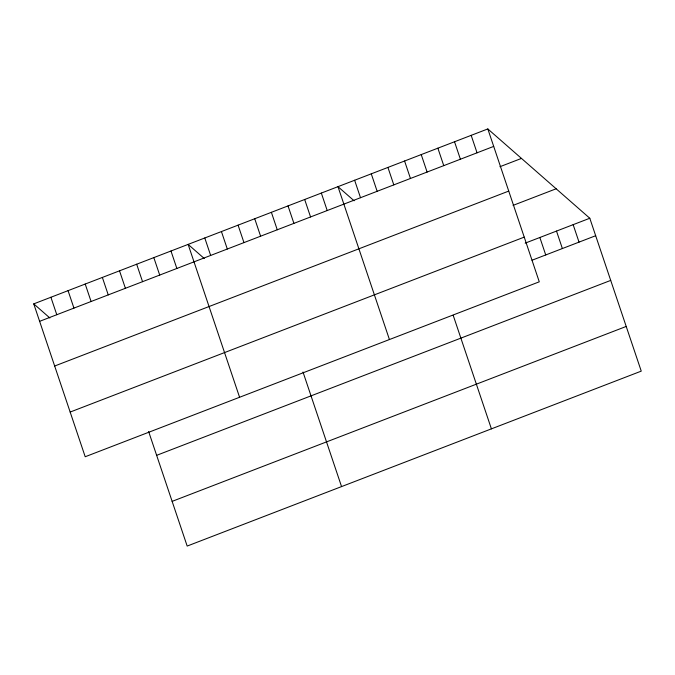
<?xml version="1.0" encoding="UTF-8"?>
<svg xmlns="http://www.w3.org/2000/svg" width="675" height="675" viewBox="0 0 675 675"><rect width="100%" height="100%" fill="white"/><g stroke="black" fill="none" stroke-linecap="round" stroke-linejoin="round"><path stroke-width="1.01" d="M487.822 128.933L539.274 281.812L85.202 456.747L33.75 303.868L487.822 128.933L589.798 218.253L641.25 371.132L187.178 546.067L148.618 431.502M39.623 321.334L493.703 146.399M499.93 166.708L521.48 158.414M54.667 366.019L508.739 191.084M513.059 205.377L556.149 188.781M70.158 412.062L524.23 237.128M525.158 243.152L589.798 218.253M532.018 260.238L595.679 235.718M156.642 455.338L610.715 280.403M172.133 501.373L626.214 326.447M354.105 200.787L337.981 186.663L389.433 339.542M204.263 258.517L188.131 244.392L239.583 397.271M33.75 303.868L49.874 317.993M573.151 224.665L579.032 242.131M556.504 231.078L562.376 248.543M539.857 237.499L545.729 254.956M471.175 135.346L477.048 152.812M454.528 141.767L460.401 159.224M437.873 148.179L443.753 165.637M421.225 154.592L427.106 172.057M404.578 161.004L410.451 178.47M453.187 315.293L491.408 428.861M387.931 167.417L393.803 184.882M371.275 173.838L377.156 191.295M354.628 180.25L360.509 197.707M321.334 193.075L327.206 210.541M304.678 199.496L310.559 216.953M288.031 205.909L293.912 223.366M271.384 212.321L277.256 229.778M254.737 218.734L260.609 236.199M303.007 372.026L341.558 486.591M238.081 225.146L243.962 242.612M221.434 231.567L227.306 249.024M204.787 237.98L210.659 255.437M170.977 250.999L176.858 268.464M153.824 257.605L159.705 275.071M136.671 264.22L142.552 281.677M119.517 270.827L125.398 288.284M102.364 277.433L108.245 294.899M85.21 284.04L91.091 301.506M68.057 290.655L73.938 308.112M50.903 297.262L56.784 314.719"/></g></svg>
